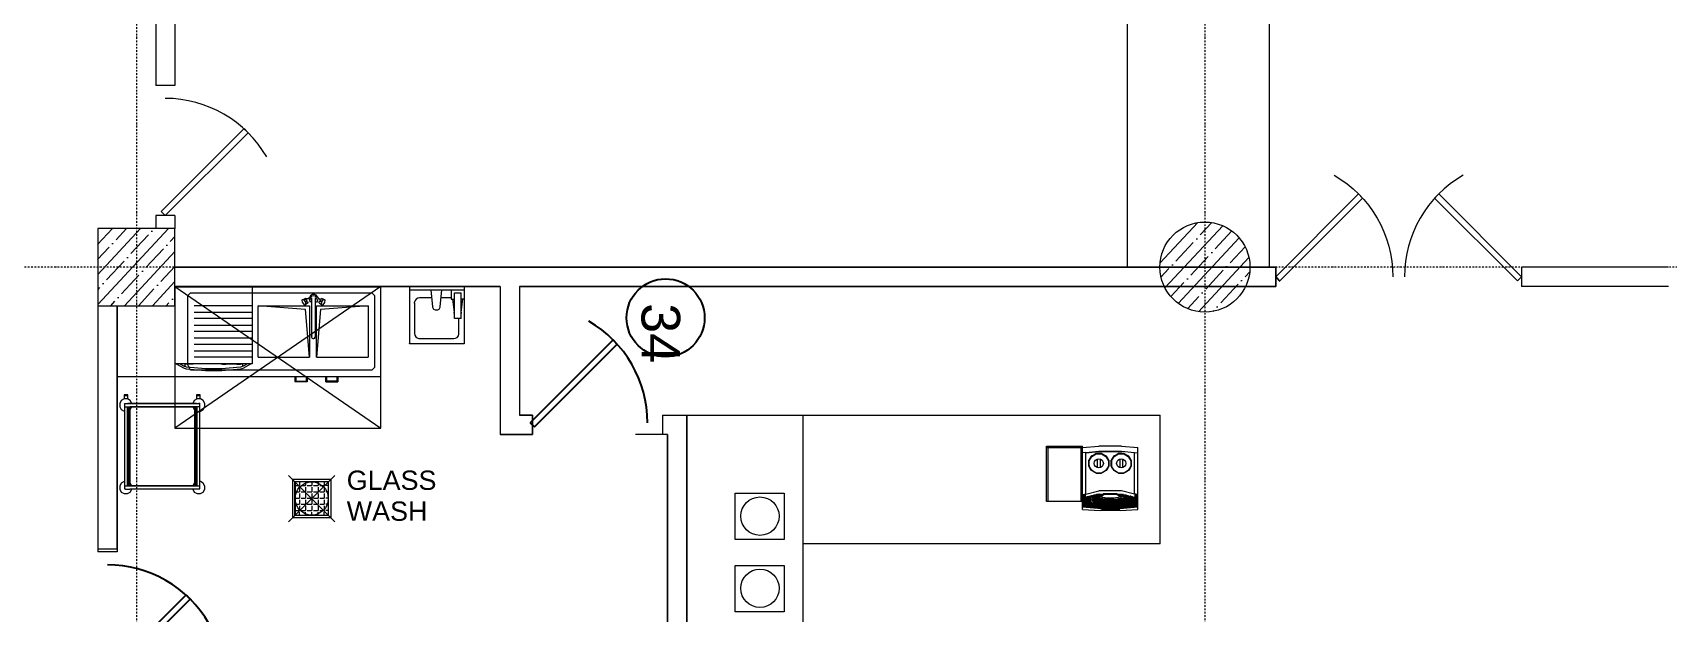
# Model space of a CAD drawing. Header units: millimetres. Extents: x -798 to 124478, y -405 to 121556.
# Drawn here: x 19873 to 32578, y 35891 to 40399 of the extents above; entities that cross this region are included whole.
import ezdxf

# ---------------------------------------------------------------- set-up
doc = ezdxf.new("R2010")
doc.units = ezdxf.units.MM
for name, pattern in [('AUSGEZOGEN', [0]), ('CENTER', [2, 1.25, -0.25, 0.25, -0.25]), ('Strichpunkt', [25.4, 12.7, -6.35, 0, -6.35])]:
    doc.linetypes.add(name, pattern=pattern)
for name, color, linetype, lineweight in [('A-AXES', 40, 'CENTER', 5), ('A-Hatch', 253, 'Continuous', 9), ('A-WALL-BRCK', 5, 'Continuous', 9), ('A-WALL-CONC', 4, 'Continuous', 13), ('concreet', 5, 'Continuous', 15), ('LWA', 9, 'Continuous', 0), ('TC-EQUIPMENT', 251, 'Continuous', 0)]:
    doc.layers.add(name, color=color, linetype=linetype, lineweight=lineweight)
doc.layers.add('K3-TEXT', color=174, linetype='AUSGEZOGEN')
doc.styles.get("Standard").update_dxf_attribs({"font": 'arial.ttf'})

# ---------------------------------------------------------------- blocks, each defined once
blk = doc.blocks.new('DOOR19')
blk.add_lwpolyline([(0, 0), (-0.707, 0.707), (-0.742, 0.672), (-0.035, -0.035)], close=True)
blk.add_arc((0, 0), 1, 120, 180)
blk = doc.blocks.new('оси 2')
at = {"layer": 'A-AXES', "linetype": 'Strichpunkt', "transparency": 33554687}
for p, q in [((2180097, -2332748), (2180097, -2402262)), ((2188397, -2332748), (2188397, -2401680)), ((2204997, -2395046), (2162291, -2395046)), ((2204997, -2395046), (2162291, -2395046))]:
    blk.add_line(p, q, dxfattribs=at)

msp = doc.modelspace()

# ---------------------------------------------------------------- hatches: boundary and pattern name
at = {"layer": 'A-Hatch'}
h = msp.add_hatch(dxfattribs=at)
h.set_pattern_fill('ANSI35', color=256, scale=25, angle=-177.9339, style=0)
h.set_pattern_definition([(227.066067, (-88734.37, -632508.18), (116.227165, -108.13329), []), (227.066067, (-88846.55, -632512.23), (116.227165, -108.13329), [198.4375, -39.6875, 0, -39.6875])])
h.paths.add_polyline_path([(20978, 38879), (20978, 38279), (20378, 38279), (20377, 38878)])
h = msp.add_hatch(dxfattribs=at)
h.set_pattern_fill('ANSI35', color=256, scale=25, angle=-177.9339, style=0)
h.set_pattern_definition([(227.066067, (-80734.37, -632458.18), (116.227165, -108.13329), []), (227.066067, (-80846.55, -632462.23), (116.227165, -108.13329), [198.4375, -39.6875, 0, -39.6875])])
edge = h.paths.add_edge_path()
edge.add_arc((28978, 38579), 350, -49.4987, 90, ccw=False)
edge.add_arc((28978, 38579), 350, 225.2347, 310.5013, ccw=False)
edge.add_arc((28978, 38579), 350, 90, 225.2347, ccw=False)

# ---------------------------------------------------------------- linework, layer by layer
at = {"linetype": 'AUSGEZOGEN'}
for p, q in [((29528, 38504), (29560, 38471)), ((24381, 38013), (23738, 37370)), ((24413, 37981), (24381, 38013)), ((23770, 37338), (24413, 37981)), ((23738, 37370), (23770, 37338)), ((20420, 35389), (21064, 36033)), ((21096, 36000), (20453, 35357)), ((21064, 36033), (21096, 36000))]:
    msp.add_line(p, q, dxfattribs=at)
for centre, start, end in [((23738, 37370), 0, 60), ((20453, 35357), 30.0001, 90.0001)]:
    msp.add_arc(centre, 910, start, end, dxfattribs=at)
at = {"layer": 'A-WALL-BRCK'}
for p, q in [((20828, 42169), (20828, 39989)), ((20978, 42169), (20978, 39989)), ((20978, 39989), (20828, 39989)), ((20828, 38979), (20828, 38879)), ((20978, 38979), (20828, 38979)), ((20978, 38979), (20978, 38879)), ((29528, 38579), (20978, 38579)), ((22161, 38579), (20978, 38579)), ((20978, 38579), (29528, 38579)), ((24804, 38579), (25854, 38579)), ((29528, 38579), (29528, 38429)), ((29528, 38429), (29528, 38579)), ((32578, 38579), (31438, 38579)), ((31438, 38579), (31438, 38429)), ((23504, 38429), (20978, 38429)), ((20978, 38429), (23504, 38429)), ((23504, 38429), (23504, 37279)), ((23504, 38429), (23504, 37279)), ((23654, 38429), (23654, 37429)), ((29528, 38429), (23654, 38429)), ((23654, 38429), (23654, 37429)), ((23654, 38429), (29528, 38429)), ((32578, 38429), (31438, 38429)), ((20378, 38279), (20378, 36389)), ((20378, 38279), (20378, 36367)), ((20528, 36389), (20528, 38279)), ((20528, 38279), (20528, 36367)), ((23754, 37429), (23654, 37429)), ((23654, 37429), (23754, 37429)), ((23754, 37429), (23754, 37279)), ((23754, 37279), (23754, 37429)), ((24764, 37429), (24764, 37279)), ((24764, 37429), (25854, 37429)), ((24764, 37429), (24764, 37279)), ((24764, 37429), (28630, 37429)), ((24954, 37429), (24954, 31810)), ((24954, 31810), (24954, 37429)), ((25854, 37429), (25854, 31810)), ((28630, 36429), (28630, 37429)), ((23754, 37279), (23504, 37279)), ((23504, 37279), (23754, 37279)), ((24804, 37279), (24555, 37279)), ((24804, 37279), (24555, 37279)), ((24804, 37279), (24804, 31960)), ((24804, 31960), (24804, 37279)), ((20528, 36367), (20378, 36367)), ((28630, 36429), (25854, 36429)), ((25854, 36429), (25854, 31810))]:
    msp.add_line(p, q, dxfattribs=at)
msp.add_lwpolyline([(20528, 36389), (20378, 36389)], dxfattribs=at)
at = {"layer": 'concreet'}
msp.add_lwpolyline([(20378, 38279), (20978, 38279), (20978, 38879), (20378, 38879)], close=True, dxfattribs=at)
msp.add_circle((28978, 38579), 350, dxfattribs=at)
at = {"layer": 'K3-TEXT', "linetype": 'AUSGEZOGEN'}
msp.add_circle((24789, 38185), 303, dxfattribs=at)
at = {"layer": 'LWA'}
for p, q in [((28378, 38579), (28378, 45629)), ((29478, 42656), (29478, 38579))]:
    msp.add_line(p, q, dxfattribs=at)
at = {"layer": 'TC-EQUIPMENT'}
for p, q in [((22578, 38429), (20978, 37329)), ((20978, 38429), (22578, 37329)), ((20978, 38429), (20978, 37329)), ((20978, 38429), (22578, 38429)), ((20978, 38426), (22578, 38426)), ((21078, 38359), (21098, 38379)), ((21098, 38379), (22508, 38379)), ((21578, 38429), (21578, 37829)), ((22054, 38368), (22039, 38364)), ((22040, 38365), (22047, 38369)), ((22047, 38369), (22063, 38369)), ((22069, 38364), (22054, 38368)), ((22063, 38369), (22077, 38361)), ((22508, 38379), (22528, 38359)), ((22578, 37329), (22578, 38429)), ((22799, 38429), (22799, 37985)), ((23224, 38429), (22799, 38429)), ((23224, 38399), (22799, 38399)), ((22982, 38274), (22969, 38399)), ((23049, 38399), (23035, 38274)), ((23124, 38399), (23124, 38329)), ((23150, 38379), (23200, 38379)), ((23150, 38179), (23150, 38379)), ((23200, 38179), (23200, 38379)), ((23224, 38429), (23224, 37986)), ((20528, 37729), (20528, 38279)), ((21078, 37819), (21078, 38359)), ((21578, 38279), (21128, 38279)), ((21623, 37879), (21623, 38279)), ((21993, 38249), (21623, 38279)), ((21623, 38279), (22023, 38279)), ((21967, 38325), (21988, 38334)), ((21967, 38325), (21977, 38328)), ((21967, 38324), (21967, 38325)), ((21969, 38304), (21967, 38324)), ((21970, 38303), (21969, 38304)), ((21983, 38285), (21970, 38303)), ((21977, 38328), (21993, 38335)), ((21977, 38328), (21978, 38327)), ((21978, 38327), (22000, 38331)), ((21990, 38310), (21978, 38327)), ((21993, 38287), (21983, 38284)), ((21983, 38284), (21983, 38285)), ((21993, 38335), (21988, 38334)), ((22006, 38322), (21990, 38310)), ((21990, 38310), (21991, 38308)), ((21991, 38308), (22010, 38311)), ((21991, 38308), (21993, 38288)), ((21993, 38335), (22012, 38338)), ((22012, 38301), (21993, 38288)), ((21993, 38288), (21993, 38287)), ((22023, 37879), (21993, 38249)), ((22006, 38322), (22000, 38331)), ((22012, 38301), (22010, 38311)), ((22017, 38334), (22012, 38338)), ((22027, 38348), (22015, 38336)), ((22017, 38334), (22022, 38328)), ((22025, 38320), (22022, 38328)), ((22041, 38309), (22022, 38309)), ((22023, 38310), (22024, 38310)), ((22023, 38279), (22023, 37879)), ((22024, 38310), (22024, 38310)), ((22025, 38320), (22026, 38312)), ((22026, 38348), (22028, 38351)), ((22029, 38354), (22027, 38348)), ((22039, 38364), (22029, 38354)), ((22030, 38355), (22033, 38361)), ((22033, 38361), (22039, 38364)), ((22033, 38338), (22036, 38348)), ((22036, 38328), (22033, 38338)), ((22036, 38348), (22044, 38356)), ((22041, 38323), (22036, 38328)), ((22041, 38034), (22041, 38341)), ((22044, 38356), (22054, 38359)), ((22054, 38359), (22064, 38356)), ((22064, 38356), (22072, 38348)), ((22067, 38341), (22067, 38034)), ((22072, 38328), (22067, 38323)), ((22067, 38323), (22067, 38323)), ((22067, 38323), (22067, 38323)), ((22067, 38310), (22085, 38310)), ((22079, 38354), (22069, 38364)), ((22072, 38348), (22075, 38338)), ((22075, 38338), (22072, 38328)), ((22085, 38346), (22077, 38361)), ((22078, 37879), (22078, 38279)), ((22078, 38279), (22478, 38279)), ((22108, 38249), (22078, 37879)), ((22081, 38349), (22079, 38354)), ((22082, 38349), (22094, 38336)), ((22083, 38320), (22082, 38312)), ((22087, 38328), (22083, 38320)), ((22085, 38346), (22085, 38346)), ((22091, 38334), (22087, 38328)), ((22091, 38334), (22096, 38338)), ((22109, 38331), (22091, 38334)), ((22097, 38301), (22098, 38311)), ((22097, 38301), (22115, 38288)), ((22118, 38308), (22098, 38311)), ((22103, 38322), (22109, 38331)), ((22118, 38310), (22103, 38322)), ((22478, 38279), (22108, 38249)), ((22131, 38327), (22109, 38331)), ((22115, 38335), (22120, 38334)), ((22132, 38328), (22115, 38335)), ((22115, 38288), (22118, 38308)), ((22115, 38287), (22115, 38288)), ((22125, 38284), (22115, 38287)), ((22118, 38310), (22131, 38327)), ((22118, 38308), (22118, 38310)), ((22120, 38334), (22142, 38325)), ((22126, 38285), (22125, 38284)), ((22139, 38303), (22126, 38285)), ((22131, 38327), (22132, 38328)), ((22142, 38325), (22132, 38328)), ((22142, 38324), (22139, 38304)), ((22139, 38304), (22139, 38303)), ((22142, 38325), (22142, 38324)), ((22478, 38279), (22478, 37879)), ((22528, 38359), (22528, 37799)), ((22838, 38300), (22839, 38307)), ((22838, 38300), (22838, 38064)), ((22844, 38320), (22839, 38307)), ((22852, 38330), (22844, 38320)), ((22864, 38337), (22852, 38330)), ((22878, 38340), (22864, 38337)), ((22975, 38340), (22878, 38340)), ((22982, 38266), (22982, 38274)), ((22989, 38251), (22982, 38266)), ((23002, 38244), (22989, 38251)), ((23016, 38244), (23002, 38244)), ((23028, 38251), (23016, 38244)), ((23035, 38266), (23028, 38251)), ((23035, 38274), (23035, 38266)), ((23124, 38340), (23042, 38340)), ((23124, 38329), (23150, 38329)), ((23134, 38329), (23147, 38229)), ((23224, 38329), (23200, 38329)), ((23200, 38229), (23214, 38329)), ((21128, 38229), (21578, 38229)), ((21578, 38179), (21128, 38179)), ((21128, 38129), (21578, 38129)), ((23147, 38221), (23147, 38229)), ((23150, 38215), (23147, 38221)), ((23200, 38179), (23150, 38179)), ((23184, 38064), (23184, 38179)), ((23200, 38229), (23200, 38221)), ((23200, 38221), (23200, 38219)), ((21578, 38079), (21128, 38079)), ((21128, 38029), (21578, 38029)), ((22041, 38045), (22039, 38038)), ((22041, 38031), (22039, 38038)), ((22047, 38025), (22041, 38031)), ((22044, 38028), (22050, 38025)), ((22054, 38023), (22047, 38025)), ((22050, 38025), (22057, 38025)), ((22061, 38025), (22054, 38023)), ((22057, 38025), (22063, 38028)), ((22067, 38031), (22061, 38025)), ((22063, 38028), (22067, 38034)), ((22067, 38045), (22069, 38038)), ((22069, 38038), (22067, 38031)), ((22838, 38064), (22841, 38050)), ((22841, 38050), (22848, 38038)), ((22848, 38038), (22858, 38029)), ((22858, 38029), (22871, 38024)), ((22871, 38024), (22878, 38024)), ((22878, 38024), (23144, 38024)), ((23144, 38024), (23158, 38026)), ((23158, 38026), (23170, 38033)), ((23170, 38033), (23179, 38044)), ((23179, 38044), (23184, 38057)), ((23184, 38057), (23184, 38064)), ((21578, 37979), (21128, 37979)), ((21128, 37929), (21578, 37929)), ((21578, 37879), (21128, 37879)), ((21623, 37879), (22023, 37879)), ((22078, 37879), (22478, 37879)), ((22799, 37985), (22800, 37985)), ((22800, 37984), (22800, 37985)), ((23224, 37984), (22800, 37984)), ((23224, 37985), (23224, 37984)), ((21578, 37829), (20978, 37829)), ((20988, 37829), (21049, 37794)), ((21015, 37829), (21049, 37810)), ((21068, 37803), (21049, 37810)), ((21049, 37794), (21066, 37788)), ((21053, 37809), (21054, 37809)), ((21054, 37829), (21054, 37809)), ((21054, 37827), (21118, 37827)), ((21066, 37788), (21214, 37775)), ((21214, 37790), (21068, 37803)), ((21098, 37779), (21078, 37819)), ((22508, 37779), (21098, 37779)), ((21118, 37829), (21118, 37827)), ((21342, 37790), (21214, 37790)), ((21214, 37775), (21342, 37775)), ((21338, 37827), (21338, 37829)), ((21338, 37827), (21502, 37827)), ((21488, 37803), (21342, 37790)), ((21342, 37775), (21490, 37788)), ((21348, 37824), (21348, 37827)), ((21348, 37824), (21373, 37824)), ((21352, 37822), (21352, 37824)), ((21369, 37822), (21352, 37822)), ((21369, 37824), (21369, 37822)), ((21373, 37827), (21373, 37824)), ((21388, 37825), (21388, 37827)), ((21433, 37825), (21388, 37825)), ((21433, 37827), (21433, 37825)), ((21459, 37827), (21459, 37825)), ((21459, 37825), (21486, 37825)), ((21468, 37827), (21468, 37825)), ((21477, 37825), (21477, 37827)), ((21507, 37810), (21488, 37803)), ((21490, 37788), (21507, 37794)), ((21502, 37829), (21502, 37809)), ((21503, 37809), (21502, 37809)), ((21507, 37794), (21568, 37829)), ((21541, 37829), (21507, 37810)), ((22528, 37799), (22508, 37779)), ((20528, 37729), (22578, 37729)), ((22004, 37689), (21910, 37689)), ((21912, 37690), (21912, 37729)), ((21916, 37729), (21916, 37695)), ((21916, 37693), (21999, 37693)), ((22000, 37693), (22000, 37729)), ((22004, 37729), (22004, 37689)), ((22150, 37689), (22150, 37729)), ((22150, 37689), (22243, 37689)), ((22238, 37693), (22154, 37693)), ((22156, 37729), (22156, 37695)), ((22238, 37693), (22238, 37729)), ((22244, 37729), (22244, 37689)), ((20561, 37543), (20549, 37520)), ((20549, 37520), (20549, 37495)), ((20549, 37495), (20561, 37472)), ((20584, 37555), (20561, 37543)), ((20583, 37588), (20583, 37555)), ((20611, 37588), (20583, 37588)), ((20583, 37583), (20611, 37583)), ((20608, 37555), (20584, 37555)), ((20585, 37519), (20592, 37519)), ((20585, 37519), (20585, 36856)), ((20589, 37515), (20585, 37519)), ((20593, 37519), (20626, 37519)), ((20593, 37494), (20626, 37494)), ((20631, 37543), (20608, 37555)), ((20610, 37494), (20613, 37494)), ((20610, 37494), (20610, 37494)), ((20610, 36880), (20610, 37494)), ((20611, 37554), (20611, 37588)), ((20613, 37520), (20613, 37519)), ((21144, 37520), (20613, 37520)), ((20613, 36880), (20613, 37494)), ((20622, 36880), (20622, 37494)), ((20627, 37519), (21130, 37519)), ((21130, 37494), (20627, 37494)), ((20627, 37494), (21129, 37494)), ((20627, 37494), (20627, 36880)), ((20644, 37520), (20631, 37543)), ((20631, 37472), (20643, 37494)), ((20644, 37520), (20644, 37520)), ((21128, 37543), (21116, 37520)), ((21116, 37520), (21116, 37520)), ((21116, 37494), (21128, 37472)), ((21151, 37555), (21128, 37543)), ((21129, 37494), (21129, 36880)), ((21131, 37519), (21164, 37519)), ((21164, 37494), (21131, 37494)), ((21135, 37494), (21135, 36880)), ((21144, 37494), (21147, 37494)), ((21144, 36880), (21144, 37494)), ((21146, 37587), (21146, 37553)), ((21174, 37587), (21146, 37587)), ((21146, 37582), (21174, 37582)), ((21147, 37494), (21147, 36880)), ((21147, 37494), (21147, 37494)), ((21175, 37555), (21151, 37555)), ((21172, 37519), (21164, 37519)), ((21172, 37519), (21168, 37515)), ((21172, 36856), (21172, 37519)), ((21174, 37555), (21174, 37587)), ((21198, 37543), (21175, 37555)), ((21211, 37520), (21198, 37543)), ((21198, 37472), (21211, 37495)), ((21211, 37495), (21211, 37520)), ((20561, 37472), (20584, 37460)), ((20584, 37460), (20585, 37460)), ((20610, 37461), (20613, 37462)), ((20627, 37470), (20631, 37472)), ((21128, 37472), (21129, 37472)), ((21144, 37464), (21147, 37462)), ((21172, 37460), (21175, 37460)), ((21175, 37460), (21198, 37472)), ((20978, 37329), (22578, 37329)), ((27747, 36758), (27747, 37188)), ((27747, 37188), (28027, 37188)), ((27747, 37178), (28027, 37178)), ((27757, 37178), (27757, 36758)), ((28017, 36758), (28017, 37178)), ((28027, 36698), (28027, 37188)), ((28027, 37177), (28154, 37188)), ((28052, 37139), (28027, 37136)), ((28154, 37147), (28052, 37138)), ((28052, 37138), (28154, 37147)), ((28052, 36817), (28052, 37138)), ((28079, 37075), (28100, 37109)), ((28085, 37091), (28099, 37111)), ((28088, 37095), (28097, 37113)), ((28097, 37113), (28115, 37122)), ((28097, 37108), (28099, 37111)), ((28099, 37111), (28119, 37125)), ((28099, 37111), (28102, 37113)), ((28100, 37109), (28134, 37130)), ((28119, 37125), (28142, 37133)), ((28123, 37126), (28134, 37133)), ((28133, 37130), (28135, 37131)), ((28134, 37133), (28174, 37133)), ((28134, 37130), (28175, 37130)), ((28135, 37131), (28136, 37131)), ((28330, 37188), (28154, 37188)), ((28154, 37147), (28330, 37147)), ((28330, 37147), (28154, 37146)), ((28167, 37133), (28190, 37125)), ((28173, 37131), (28174, 37131)), ((28174, 37133), (28186, 37126)), ((28174, 37131), (28176, 37130)), ((28175, 37130), (28209, 37109)), ((28190, 37125), (28210, 37111)), ((28194, 37122), (28211, 37113)), ((28206, 37113), (28210, 37111)), ((28209, 37109), (28229, 37075)), ((28210, 37111), (28224, 37091)), ((28210, 37111), (28212, 37108)), ((28211, 37113), (28221, 37095)), ((28253, 37075), (28274, 37109)), ((28259, 37091), (28273, 37111)), ((28262, 37095), (28271, 37113)), ((28271, 37113), (28289, 37122)), ((28271, 37108), (28273, 37111)), ((28273, 37111), (28293, 37125)), ((28273, 37111), (28276, 37113)), ((28274, 37109), (28308, 37130)), ((28293, 37125), (28316, 37133)), ((28297, 37126), (28308, 37133)), ((28307, 37130), (28309, 37131)), ((28308, 37133), (28348, 37133)), ((28308, 37130), (28349, 37130)), ((28309, 37131), (28310, 37131)), ((28330, 37188), (28457, 37177)), ((28432, 37138), (28330, 37147)), ((28432, 37138), (28330, 37147)), ((28341, 37133), (28364, 37125)), ((28347, 37131), (28348, 37131)), ((28348, 37133), (28360, 37126)), ((28348, 37131), (28350, 37130)), ((28349, 37130), (28383, 37109)), ((28364, 37125), (28384, 37111)), ((28368, 37122), (28385, 37113)), ((28380, 37113), (28384, 37111)), ((28383, 37109), (28403, 37075)), ((28384, 37111), (28398, 37091)), ((28384, 37111), (28386, 37108)), ((28385, 37113), (28395, 37095)), ((28432, 36817), (28432, 37139)), ((28432, 37139), (28457, 37136)), ((28457, 36698), (28457, 37177)), ((28077, 37076), (28084, 37087)), ((28077, 37036), (28077, 37076)), ((28077, 37068), (28079, 37074)), ((28077, 37043), (28079, 37037)), ((28084, 37024), (28077, 37036)), ((28079, 37075), (28080, 37077)), ((28079, 37034), (28079, 37075)), ((28100, 37000), (28079, 37034)), ((28080, 37076), (28085, 37091)), ((28085, 37020), (28082, 37031)), ((28099, 37001), (28085, 37020)), ((28097, 36999), (28088, 37016)), ((28099, 37000), (28097, 37004)), ((28115, 36989), (28097, 36999)), ((28099, 37000), (28099, 37001)), ((28102, 36998), (28099, 37000)), ((28134, 36980), (28100, 37000)), ((28119, 36986), (28102, 36999)), ((28128, 36983), (28119, 36986)), ((28134, 36979), (28123, 36985)), ((28175, 36980), (28134, 36980)), ((28134, 36979), (28174, 36979)), ((28142, 36979), (28139, 36980)), ((28145, 37019), (28145, 37090)), ((28164, 37090), (28164, 37019)), ((28170, 36980), (28167, 36979)), ((28186, 36985), (28174, 36979)), ((28209, 37000), (28175, 36980)), ((28190, 36986), (28181, 36983)), ((28207, 36999), (28190, 36986)), ((28211, 36999), (28194, 36989)), ((28210, 37000), (28206, 36998)), ((28229, 37034), (28209, 37000)), ((28210, 37001), (28209, 37000)), ((28224, 37020), (28210, 37001)), ((28212, 37004), (28210, 37000)), ((28221, 37016), (28211, 36999)), ((28224, 37091), (28229, 37076)), ((28227, 37031), (28224, 37020)), ((28225, 37087), (28231, 37076)), ((28231, 37036), (28225, 37024)), ((28228, 37077), (28229, 37075)), ((28229, 37075), (28229, 37034)), ((28229, 37074), (28231, 37068)), ((28231, 37043), (28229, 37037)), ((28231, 37076), (28231, 37036)), ((28251, 37076), (28258, 37087)), ((28251, 37036), (28251, 37076)), ((28251, 37068), (28253, 37074)), ((28251, 37043), (28253, 37037)), ((28258, 37024), (28251, 37036)), ((28253, 37075), (28254, 37077)), ((28253, 37075), (28253, 37034)), ((28274, 37000), (28253, 37034)), ((28254, 37076), (28259, 37091)), ((28259, 37020), (28256, 37031)), ((28273, 37001), (28259, 37020)), ((28271, 36999), (28262, 37016)), ((28273, 37000), (28271, 37004)), ((28289, 36989), (28271, 36999)), ((28273, 37000), (28273, 37001)), ((28276, 36998), (28273, 37000)), ((28308, 36980), (28274, 37000)), ((28293, 36986), (28276, 36999)), ((28302, 36983), (28293, 36986)), ((28308, 36979), (28297, 36985)), ((28349, 36980), (28308, 36980)), ((28308, 36979), (28348, 36979)), ((28316, 36979), (28313, 36980)), ((28319, 37019), (28319, 37090)), ((28338, 37090), (28338, 37019)), ((28344, 36980), (28341, 36979)), ((28360, 36985), (28348, 36979)), ((28383, 37000), (28349, 36980)), ((28364, 36986), (28355, 36983)), ((28381, 36999), (28364, 36986)), ((28385, 36999), (28368, 36989)), ((28384, 37000), (28380, 36998)), ((28403, 37034), (28383, 37000)), ((28384, 37001), (28383, 37000)), ((28398, 37020), (28384, 37001)), ((28386, 37004), (28384, 37000)), ((28395, 37016), (28385, 36999)), ((28398, 37091), (28403, 37076)), ((28401, 37031), (28398, 37020)), ((28399, 37087), (28405, 37076)), ((28405, 37036), (28399, 37024)), ((28402, 37077), (28403, 37075)), ((28403, 37075), (28403, 37034)), ((28403, 37074), (28405, 37068)), ((28405, 37043), (28403, 37037)), ((28405, 37076), (28405, 37036)), ((20561, 36902), (20549, 36879)), ((20549, 36879), (20549, 36855)), ((20549, 36855), (20561, 36832)), ((20584, 36915), (20561, 36902)), ((20585, 36915), (20584, 36915)), ((20589, 36859), (20585, 36856)), ((20585, 36856), (20593, 36856)), ((20593, 36880), (20626, 36880)), ((20593, 36855), (20626, 36855)), ((20613, 36912), (20610, 36914)), ((20611, 36881), (20613, 36881)), ((20611, 36881), (20611, 36880)), ((20631, 36902), (20627, 36905)), ((21129, 36881), (20627, 36881)), ((20627, 36880), (21130, 36880)), ((21130, 36855), (20627, 36855)), ((20643, 36881), (20631, 36902)), ((20631, 36832), (20644, 36855)), ((20644, 36855), (20644, 36855)), ((21128, 36902), (21116, 36881)), ((21116, 36855), (21116, 36855)), ((21116, 36855), (21128, 36832)), ((21129, 36903), (21128, 36902)), ((21131, 36880), (21164, 36880)), ((21164, 36855), (21131, 36855)), ((21147, 36912), (21144, 36911)), ((21146, 36881), (21144, 36881)), ((21146, 36880), (21146, 36881)), ((21164, 36856), (21172, 36856)), ((21172, 36856), (21168, 36859)), ((21175, 36915), (21172, 36915)), ((21198, 36902), (21175, 36915)), ((21211, 36879), (21198, 36902)), ((21198, 36832), (21211, 36855)), ((21211, 36855), (21211, 36879)), ((22220, 36962), (21860, 36602)), ((22220, 36602), (21860, 36962)), ((21890, 36932), (21890, 36632)), ((21890, 36932), (22190, 36932)), ((21909, 36651), (21909, 36913)), ((21909, 36913), (22171, 36913)), ((21911, 36911), (21911, 36653)), ((22169, 36911), (21911, 36911)), ((21911, 36882), (21945, 36882)), ((21945, 36911), (21945, 36882)), ((21945, 36869), (21945, 36834)), ((21958, 36882), (21993, 36882)), ((21993, 36911), (21993, 36882)), ((21993, 36869), (21993, 36834)), ((22006, 36882), (22041, 36882)), ((22041, 36911), (22041, 36882)), ((22041, 36869), (22041, 36834)), ((22054, 36882), (22089, 36882)), ((22089, 36911), (22089, 36882)), ((22089, 36869), (22089, 36834)), ((22102, 36882), (22137, 36882)), ((22137, 36911), (22137, 36882)), ((22137, 36869), (22137, 36834)), ((22169, 36882), (22150, 36882)), ((22169, 36911), (22169, 36653)), ((22171, 36651), (22171, 36913)), ((22190, 36632), (22190, 36932)), ((20561, 36832), (20584, 36820)), ((20584, 36820), (20608, 36820)), ((20608, 36820), (20631, 36832)), ((21128, 36832), (21151, 36820)), ((21151, 36820), (21175, 36820)), ((21175, 36820), (21198, 36832)), ((21911, 36834), (21945, 36834)), ((21911, 36786), (21945, 36786)), ((21911, 36738), (21945, 36738)), ((21945, 36821), (21945, 36786)), ((21945, 36773), (21945, 36738)), ((21945, 36724), (21945, 36689)), ((21958, 36834), (21993, 36834)), ((21958, 36786), (21993, 36786)), ((21958, 36738), (21993, 36738)), ((21993, 36821), (21993, 36786)), ((21993, 36773), (21993, 36738)), ((21993, 36724), (21993, 36689)), ((22006, 36834), (22041, 36834)), ((22006, 36786), (22041, 36786)), ((22006, 36738), (22041, 36738)), ((22041, 36821), (22041, 36786)), ((22041, 36773), (22041, 36738)), ((22041, 36724), (22041, 36689)), ((22054, 36834), (22089, 36834)), ((22054, 36786), (22089, 36786)), ((22054, 36738), (22089, 36738)), ((22089, 36821), (22089, 36786)), ((22089, 36773), (22089, 36738)), ((22089, 36724), (22089, 36689)), ((22102, 36834), (22137, 36834)), ((22102, 36786), (22137, 36786)), ((22102, 36738), (22137, 36738)), ((22137, 36821), (22137, 36786)), ((22137, 36773), (22137, 36738)), ((22137, 36724), (22137, 36689)), ((22169, 36834), (22150, 36834)), ((22169, 36786), (22150, 36786)), ((22169, 36738), (22150, 36738)), ((25330, 36823), (25710, 36823)), ((25330, 36463), (25330, 36823)), ((25710, 36823), (25710, 36463)), ((28027, 36758), (27747, 36758)), ((28027, 36811), (28052, 36817)), ((28029, 36807), (28029, 36804)), ((28029, 36807), (28052, 36807)), ((28052, 36804), (28029, 36804)), ((28029, 36799), (28029, 36796)), ((28029, 36799), (28052, 36799)), ((28052, 36796), (28029, 36796)), ((28029, 36791), (28029, 36788)), ((28029, 36791), (28088, 36791)), ((28089, 36788), (28029, 36788)), ((28029, 36783), (28029, 36780)), ((28029, 36783), (28090, 36783)), ((28091, 36780), (28029, 36780)), ((28029, 36775), (28029, 36772)), ((28029, 36775), (28092, 36775)), ((28093, 36772), (28029, 36772)), ((28029, 36767), (28029, 36764)), ((28029, 36767), (28094, 36767)), ((28095, 36764), (28029, 36764)), ((28029, 36759), (28029, 36756)), ((28029, 36759), (28096, 36759)), ((28097, 36756), (28029, 36756)), ((28029, 36751), (28029, 36748)), ((28029, 36751), (28098, 36751)), ((28100, 36748), (28029, 36748)), ((28029, 36743), (28029, 36740)), ((28029, 36743), (28456, 36743)), ((28456, 36740), (28029, 36740)), ((28029, 36735), (28029, 36732)), ((28029, 36735), (28456, 36735)), ((28456, 36732), (28029, 36732)), ((28029, 36727), (28029, 36724)), ((28029, 36727), (28456, 36727)), ((28456, 36724), (28029, 36724)), ((28029, 36719), (28029, 36716)), ((28029, 36719), (28456, 36719)), ((28032, 36812), (28052, 36812)), ((28037, 36812), (28037, 36807)), ((28037, 36804), (28037, 36799)), ((28037, 36796), (28037, 36791)), ((28037, 36788), (28037, 36783)), ((28037, 36780), (28037, 36775)), ((28037, 36772), (28037, 36767)), ((28037, 36764), (28037, 36759)), ((28037, 36756), (28037, 36751)), ((28037, 36748), (28037, 36743)), ((28037, 36740), (28037, 36735)), ((28037, 36732), (28037, 36727)), ((28037, 36720), (28037, 36724)), ((28037, 36720), (28040, 36720)), ((28040, 36812), (28040, 36807)), ((28040, 36804), (28040, 36799)), ((28040, 36796), (28040, 36791)), ((28040, 36788), (28040, 36783)), ((28040, 36780), (28040, 36775)), ((28040, 36772), (28040, 36767)), ((28040, 36764), (28040, 36759)), ((28040, 36756), (28040, 36751)), ((28040, 36748), (28040, 36743)), ((28040, 36740), (28040, 36735)), ((28040, 36732), (28040, 36727)), ((28040, 36724), (28040, 36720)), ((28044, 36815), (28052, 36815)), ((28052, 36817), (28154, 36841)), ((28154, 36816), (28052, 36792)), ((28082, 36796), (28069, 36796)), ((28084, 36799), (28081, 36798)), ((28082, 36793), (28081, 36798)), ((28083, 36799), (28082, 36799)), ((28082, 36793), (28085, 36794)), ((28084, 36799), (28088, 36800)), ((28089, 36795), (28085, 36794)), ((28087, 36794), (28088, 36794)), ((28091, 36778), (28087, 36794)), ((28088, 36800), (28093, 36801)), ((28088, 36794), (28091, 36795)), ((28095, 36796), (28089, 36795)), ((28091, 36795), (28093, 36795)), ((28095, 36761), (28091, 36777)), ((28094, 36796), (28092, 36796)), ((28093, 36801), (28098, 36802)), ((28093, 36795), (28096, 36796)), ((28099, 36797), (28095, 36796)), ((28098, 36750), (28095, 36761)), ((28096, 36796), (28097, 36796)), ((28097, 36796), (28101, 36781)), ((28132, 36796), (28097, 36796)), ((28098, 36802), (28100, 36803)), ((28134, 36791), (28098, 36791)), ((28098, 36750), (28098, 36751)), ((28100, 36748), (28098, 36750)), ((28102, 36798), (28099, 36797)), ((28099, 36788), (28141, 36788)), ((28100, 36803), (28102, 36798)), ((28162, 36783), (28100, 36783)), ((28101, 36780), (28105, 36764)), ((28186, 36780), (28101, 36780)), ((28132, 36799), (28102, 36799)), ((28219, 36775), (28102, 36775)), ((28132, 36804), (28103, 36804)), ((28456, 36772), (28103, 36772)), ((28456, 36767), (28104, 36767)), ((28456, 36748), (28104, 36748)), ((28105, 36764), (28108, 36753)), ((28456, 36764), (28105, 36764)), ((28456, 36759), (28106, 36759)), ((28456, 36756), (28107, 36756)), ((28456, 36751), (28108, 36751)), ((28156, 36815), (28116, 36806)), ((28116, 36805), (28156, 36814)), ((28120, 36807), (28116, 36807)), ((28116, 36805), (28116, 36806)), ((28132, 36807), (28125, 36807)), ((28132, 36810), (28132, 36809)), ((28132, 36796), (28132, 36808)), ((28134, 36794), (28132, 36796)), ((28134, 36799), (28157, 36793)), ((28134, 36789), (28134, 36799)), ((28156, 36784), (28134, 36789)), ((28136, 36811), (28136, 36810)), ((28136, 36799), (28136, 36809)), ((28136, 36809), (28187, 36809)), ((28183, 36806), (28136, 36806)), ((28180, 36804), (28136, 36804)), ((28136, 36801), (28176, 36801)), ((28142, 36812), (28137, 36812)), ((28140, 36788), (28140, 36788)), ((28172, 36798), (28141, 36798)), ((28146, 36814), (28151, 36814)), ((28191, 36812), (28146, 36812)), ((28169, 36796), (28148, 36796)), ((28330, 36841), (28154, 36841)), ((28154, 36816), (28330, 36816)), ((28155, 36815), (28173, 36815)), ((28194, 36814), (28155, 36814)), ((28173, 36814), (28156, 36814)), ((28156, 36784), (28157, 36783)), ((28218, 36786), (28157, 36793)), ((28217, 36776), (28157, 36783)), ((28164, 36792), (28196, 36816)), ((28218, 36786), (28164, 36792)), ((28170, 36792), (28170, 36792)), ((28173, 36815), (28173, 36814)), ((28186, 36812), (28186, 36809)), ((28186, 36780), (28186, 36775)), ((28186, 36772), (28186, 36767)), ((28186, 36764), (28186, 36759)), ((28186, 36756), (28186, 36751)), ((28186, 36748), (28186, 36743)), ((28186, 36740), (28186, 36735)), ((28186, 36732), (28186, 36727)), ((28186, 36724), (28186, 36719)), ((28187, 36821), (28297, 36821)), ((28189, 36812), (28189, 36811)), ((28189, 36779), (28189, 36775)), ((28189, 36772), (28189, 36767)), ((28189, 36764), (28189, 36759)), ((28189, 36756), (28189, 36751)), ((28189, 36748), (28189, 36743)), ((28189, 36740), (28189, 36735)), ((28189, 36732), (28189, 36727)), ((28189, 36724), (28189, 36719)), ((28202, 36788), (28202, 36788)), ((28209, 36815), (28209, 36816)), ((28209, 36815), (28269, 36815)), ((28217, 36776), (28218, 36776)), ((28269, 36786), (28218, 36786)), ((28269, 36776), (28218, 36776)), ((28219, 36773), (28219, 36776)), ((28224, 36773), (28219, 36773)), ((28224, 36776), (28224, 36773)), ((28262, 36775), (28224, 36775)), ((28262, 36773), (28262, 36776)), ((28267, 36773), (28262, 36773)), ((28267, 36776), (28267, 36773)), ((28456, 36775), (28267, 36775)), ((28269, 36816), (28269, 36815)), ((28324, 36793), (28269, 36786)), ((28329, 36793), (28269, 36786)), ((28270, 36776), (28269, 36776)), ((28270, 36776), (28329, 36783)), ((28287, 36778), (28287, 36775)), ((28287, 36772), (28287, 36767)), ((28287, 36764), (28287, 36759)), ((28287, 36756), (28287, 36751)), ((28287, 36748), (28287, 36743)), ((28287, 36740), (28287, 36735)), ((28287, 36732), (28287, 36727)), ((28287, 36724), (28287, 36719)), ((28290, 36778), (28290, 36775)), ((28290, 36772), (28290, 36767)), ((28290, 36764), (28290, 36759)), ((28290, 36756), (28290, 36751)), ((28290, 36748), (28290, 36743)), ((28290, 36740), (28290, 36735)), ((28290, 36732), (28290, 36727)), ((28290, 36724), (28290, 36719)), ((28294, 36816), (28324, 36793)), ((28331, 36814), (28297, 36814)), ((28339, 36812), (28300, 36812)), ((28456, 36780), (28301, 36780)), ((28304, 36809), (28348, 36809)), ((28348, 36806), (28307, 36806)), ((28348, 36804), (28310, 36804)), ((28312, 36815), (28330, 36815)), ((28312, 36814), (28312, 36815)), ((28330, 36814), (28312, 36814)), ((28314, 36801), (28348, 36801)), ((28317, 36792), (28317, 36792)), ((28345, 36798), (28318, 36798)), ((28338, 36796), (28320, 36796)), ((28421, 36783), (28325, 36783)), ((28354, 36800), (28329, 36793)), ((28331, 36784), (28329, 36783)), ((28432, 36817), (28330, 36841)), ((28330, 36816), (28432, 36792)), ((28330, 36815), (28370, 36806)), ((28370, 36805), (28330, 36814)), ((28331, 36784), (28354, 36790)), ((28339, 36814), (28335, 36814)), ((28347, 36812), (28344, 36812)), ((28401, 36788), (28346, 36788)), ((28348, 36811), (28348, 36811)), ((28348, 36810), (28348, 36799)), ((28352, 36810), (28352, 36810)), ((28352, 36809), (28352, 36800)), ((28361, 36807), (28352, 36807)), ((28381, 36804), (28352, 36804)), ((28354, 36800), (28354, 36790)), ((28387, 36799), (28354, 36799)), ((28386, 36796), (28354, 36796)), ((28389, 36791), (28354, 36791)), ((28369, 36807), (28365, 36807)), ((28370, 36805), (28370, 36806)), ((28386, 36796), (28385, 36792)), ((28385, 36792), (28386, 36791)), ((28386, 36796), (28387, 36801)), ((28389, 36796), (28386, 36796)), ((28386, 36791), (28388, 36791)), ((28387, 36801), (28390, 36801)), ((28404, 36787), (28388, 36791)), ((28389, 36796), (28390, 36796)), ((28393, 36795), (28389, 36796)), ((28389, 36796), (28389, 36796)), ((28390, 36801), (28394, 36800)), ((28390, 36796), (28405, 36792)), ((28398, 36793), (28393, 36795)), ((28394, 36800), (28399, 36798)), ((28403, 36799), (28398, 36799)), ((28403, 36792), (28398, 36793)), ((28399, 36798), (28402, 36798)), ((28401, 36794), (28402, 36798)), ((28401, 36794), (28404, 36793)), ((28405, 36798), (28402, 36798)), ((28403, 36792), (28405, 36792)), ((28405, 36793), (28404, 36793)), ((28404, 36793), (28404, 36793)), ((28408, 36792), (28404, 36793)), ((28404, 36787), (28420, 36783)), ((28405, 36798), (28409, 36797)), ((28406, 36793), (28405, 36793)), ((28405, 36793), (28407, 36792)), ((28405, 36792), (28406, 36792)), ((28407, 36797), (28407, 36797)), ((28407, 36797), (28410, 36797)), ((28407, 36797), (28410, 36797)), ((28409, 36797), (28408, 36792)), ((28409, 36792), (28408, 36792)), ((28413, 36791), (28408, 36792)), ((28409, 36797), (28415, 36795)), ((28413, 36791), (28409, 36792)), ((28410, 36796), (28410, 36797)), ((28410, 36797), (28413, 36796)), ((28410, 36797), (28410, 36797)), ((28410, 36796), (28414, 36796)), ((28413, 36791), (28410, 36791)), ((28413, 36791), (28415, 36795)), ((28413, 36791), (28413, 36791)), ((28416, 36790), (28413, 36791)), ((28413, 36791), (28413, 36791)), ((28416, 36790), (28413, 36791)), ((28418, 36789), (28413, 36791)), ((28414, 36796), (28415, 36795)), ((28415, 36796), (28414, 36796)), ((28415, 36795), (28419, 36794)), ((28416, 36795), (28418, 36795)), ((28416, 36790), (28416, 36790)), ((28417, 36795), (28418, 36795)), ((28418, 36795), (28419, 36794)), ((28418, 36795), (28418, 36795)), ((28421, 36789), (28418, 36789)), ((28419, 36794), (28419, 36794)), ((28419, 36794), (28422, 36794)), ((28420, 36783), (28422, 36782)), ((28422, 36794), (28421, 36789)), ((28421, 36793), (28422, 36793)), ((28422, 36793), (28425, 36792)), ((28424, 36782), (28422, 36782)), ((28425, 36787), (28424, 36782)), ((28456, 36783), (28424, 36783)), ((28426, 36792), (28425, 36792)), ((28425, 36787), (28426, 36792)), ((28456, 36788), (28425, 36788)), ((28456, 36791), (28426, 36791)), ((28457, 36811), (28432, 36817)), ((28441, 36815), (28432, 36815)), ((28453, 36812), (28432, 36812)), ((28456, 36807), (28432, 36807)), ((28456, 36804), (28432, 36804)), ((28456, 36799), (28432, 36799)), ((28456, 36796), (28432, 36796)), ((28449, 36812), (28449, 36807)), ((28449, 36804), (28449, 36799)), ((28449, 36796), (28449, 36791)), ((28449, 36788), (28449, 36783)), ((28449, 36780), (28449, 36775)), ((28449, 36772), (28449, 36767)), ((28449, 36764), (28449, 36759)), ((28449, 36756), (28449, 36751)), ((28449, 36748), (28449, 36743)), ((28449, 36740), (28449, 36735)), ((28449, 36732), (28449, 36727)), ((28449, 36720), (28449, 36724)), ((28452, 36720), (28449, 36720)), ((28452, 36812), (28452, 36807)), ((28452, 36804), (28452, 36799)), ((28452, 36796), (28452, 36791)), ((28452, 36788), (28452, 36783)), ((28452, 36780), (28452, 36775)), ((28452, 36772), (28452, 36767)), ((28452, 36764), (28452, 36759)), ((28452, 36756), (28452, 36751)), ((28452, 36748), (28452, 36743)), ((28452, 36740), (28452, 36735)), ((28452, 36732), (28452, 36727)), ((28452, 36724), (28452, 36720)), ((28456, 36804), (28456, 36807)), ((28456, 36796), (28456, 36799)), ((28456, 36788), (28456, 36791)), ((28456, 36780), (28456, 36783)), ((28456, 36772), (28456, 36775)), ((28456, 36764), (28456, 36767)), ((28456, 36756), (28456, 36759)), ((28456, 36748), (28456, 36751)), ((28456, 36740), (28456, 36743)), ((28456, 36732), (28456, 36735)), ((28456, 36724), (28456, 36727)), ((28456, 36716), (28456, 36719)), ((22190, 36632), (21890, 36632)), ((22171, 36651), (21909, 36651)), ((21911, 36689), (21945, 36689)), ((21911, 36653), (22169, 36653)), ((21945, 36653), (21945, 36676)), ((21958, 36689), (21993, 36689)), ((21993, 36653), (21993, 36676)), ((22006, 36689), (22041, 36689)), ((22041, 36653), (22041, 36676)), ((22054, 36689), (22089, 36689)), ((22089, 36653), (22089, 36676)), ((22102, 36689), (22137, 36689)), ((22137, 36653), (22137, 36676)), ((22169, 36689), (22150, 36689)), ((28174, 36703), (28027, 36715)), ((28027, 36698), (28165, 36688)), ((28456, 36716), (28029, 36716)), ((28119, 36711), (28119, 36708)), ((28119, 36711), (28359, 36711)), ((28359, 36708), (28119, 36708)), ((28319, 36688), (28165, 36688)), ((28174, 36703), (28317, 36703)), ((28186, 36716), (28186, 36711)), ((28186, 36703), (28186, 36708)), ((28189, 36716), (28189, 36711)), ((28189, 36703), (28189, 36708)), ((28287, 36716), (28287, 36711)), ((28287, 36703), (28287, 36708)), ((28290, 36716), (28290, 36711)), ((28290, 36703), (28290, 36708)), ((28457, 36715), (28317, 36703)), ((28319, 36688), (28457, 36698)), ((28359, 36708), (28359, 36711)), ((25710, 36463), (25330, 36463)), ((25330, 36263), (25710, 36263)), ((25330, 35903), (25330, 36263)), ((25710, 36263), (25710, 35903)), ((25710, 35903), (25330, 35903))]:
    msp.add_line(p, q, dxfattribs=at)
for centre, radius in [((28154, 37055), 35.3), ((28328, 37055), 35.3), ((22040, 36782), 129), ((25522, 36645), 149), ((25522, 36085), 149)]:
    msp.add_circle(centre, radius, dxfattribs=at)

# ---------------------------------------------------------------- block references
msp.add_blockref('оси 2', (-2159419, 2433624))
at = {"layer": 'A-WALL-CONC', "ltscale": 4, "yscale": 910, "zscale": 910}
for p, xscale, rotation in [((20903, 38979), 910, 269.999999991732), ((29528, 38504), -910, 8.268026263635875e-09), ((31438, 38504), 910, 359.999999991732), ((23738, 37370), -910, 8.268026263635875e-09)]:
    msp.add_blockref('DOOR19', p, dxfattribs=dict(at, xscale=xscale, rotation=rotation))

# ---------------------------------------------------------------- texts
at = {"layer": 'K3-TEXT'}
msp.add_text('34', height=300, rotation=270, dxfattribs=at).set_placement((24602, 38299))
at = {"layer": 'K3-TEXT', "width": 0.9975}
for s, p in [('GLASS ', (22312, 36849)), ('WASH ', (22312, 36609))]:
    msp.add_text(s, height=150, dxfattribs=at).set_placement(p)

doc.saveas('drawing.dxf')
